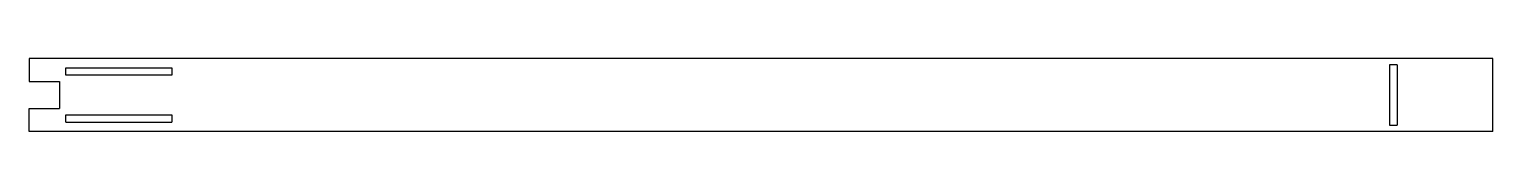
# Model space of a CAD drawing. Extents: x -236 to 246, y -12 to 12.
import ezdxf

# ---------------------------------------------------------------- set-up
doc = ezdxf.new("R2010")
doc.units = 0
doc.layers.get('0').update_dxf_attribs({"linetype": 'continuous'})

msp = doc.modelspace()

# ---------------------------------------------------------------- linework, layer by layer
at = {"color": 150}
for points in [[(-236, 12), (-236, 4.5)], [(246, 12), (-236, 12)], [(246, -12), (246, 12)], [(-236, 4.5), (-226, 4.5)], [(-226, 4.5), (-226, -4.5)], [(-236, -4.5), (-226, -4.5)], [(-236, -12), (-236, -4.5)], [(246, -12), (-236, -12)]]:
    msp.add_lwpolyline(points, dxfattribs=at)
at = {"color": 0}
for points in [[(212, 10), (212, -10)], [(214.5, 10), (212, 10)], [(214.5, 10), (214.5, -10)], [(-224, 6.5), (-224, 9)], [(-224, 9), (-189, 9)], [(-189, 6.5), (-224, 6.5)], [(-189, 9), (-189, 6.5)], [(-224, -6.5), (-189, -6.5)], [(-224, -9), (-224, -6.5)], [(-224, -9), (-189, -9)], [(-189, -6.5), (-189, -9)], [(212, -10), (214.5, -10)]]:
    msp.add_lwpolyline(points, dxfattribs=at)

doc.saveas('drawing.dxf')
